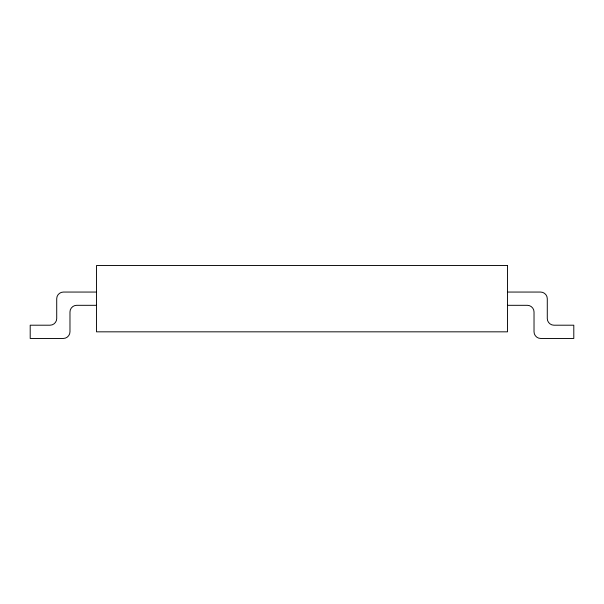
<?xml version="1.0" encoding="UTF-8"?>
<svg xmlns="http://www.w3.org/2000/svg" width="604" height="604" viewBox="0 0 604 604"><rect width="100%" height="100%" fill="white"/><g stroke="black" fill="none" stroke-linecap="round" stroke-linejoin="round"><path stroke-width="0.91" d="M96.489 292.057L63.345 292.057C59.796 292.034 56.693 295.137 56.716 298.686L56.716 318.572C56.738 322.121 53.635 325.224 50.087 325.201L30.2 325.201L30.2 338.459L63.345 338.459C66.893 338.482 69.996 335.379 69.973 331.83L69.973 311.943C69.951 308.395 73.054 305.292 76.602 305.314L96.489 305.314M507.511 292.057L540.656 292.057C544.204 292.034 547.307 295.137 547.284 298.686L547.284 318.572C547.262 322.121 550.365 325.224 553.913 325.201L573.8 325.201L573.8 338.459L540.656 338.459C537.107 338.482 534.004 335.379 534.027 331.83L534.027 311.943C534.049 308.395 530.946 305.292 527.398 305.314L507.511 305.314M507.511 265.541L96.489 265.541L96.489 331.83L507.511 331.83L507.511 265.541"/></g></svg>
